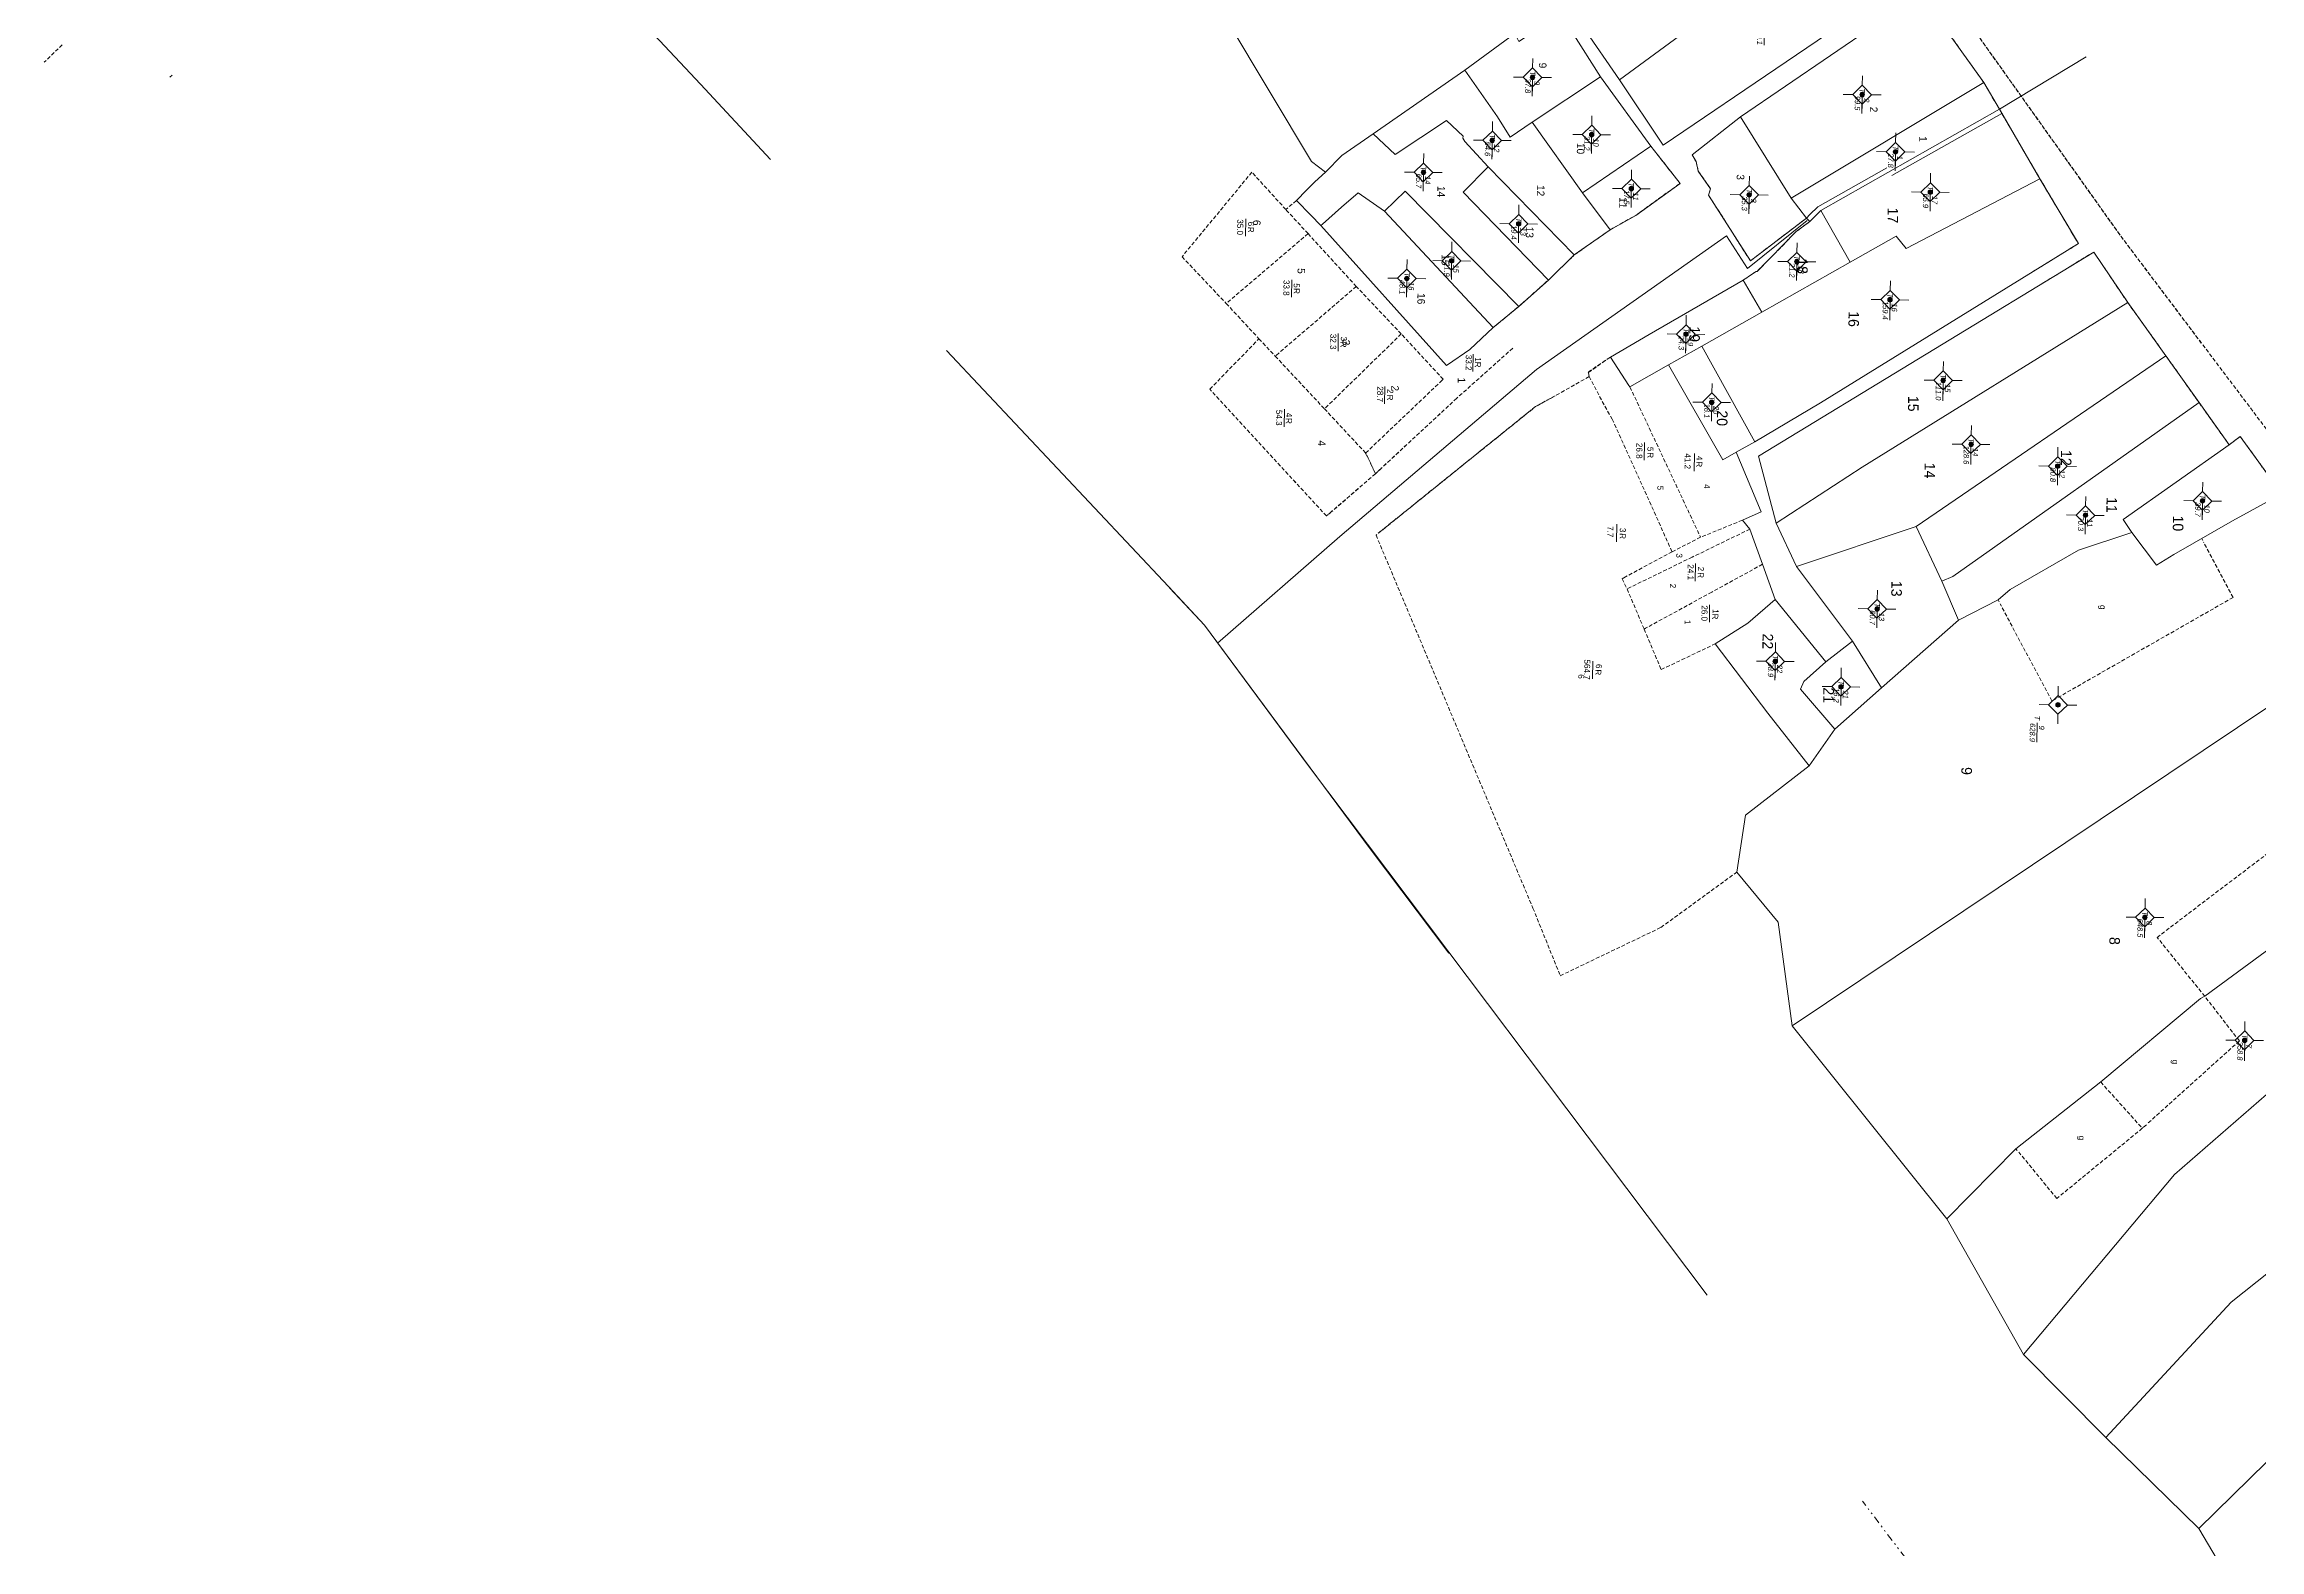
# Model space of a CAD drawing. Extents: x 601689 to 602595, y 1189742 to 1190763.
# Drawn here: x 601915.7 to 602062.5, y 1190162.6 to 1190262.4 of the extents above; entities that cross this region are included whole.
import ezdxf
from ezdxf.enums import TextEntityAlignment as Align

# ---------------------------------------------------------------- set-up
doc = ezdxf.new("R2010")
doc.units = 0
doc.header["$MEASUREMENT"] = 0
doc.linetypes.add('DIVIDE', pattern=[1.25, 0.5, -0.25, 0, -0.25, 0, -0.25])
doc.linetypes.add('HIDDEN', pattern=[0.375, 0.25, -0.125])
for name, color, linetype in [('10', 250, 'Continuous'), ('11', 7, 'Continuous'), ('13', 7, 'Continuous'), ('14', 7, 'Continuous'), ('22', 7, 'Continuous'), ('31', 7, 'Continuous'), ('53', 7, 'Continuous'), ('54', 7, 'Continuous'), ('57', 7, 'Continuous'), ('60', 7, 'Continuous'), ('CONSTRUCTION_CLASS', 7, 'Continuous')]:
    doc.layers.add(name, color=color, linetype=linetype)
doc.layers.get('0').off()
doc.styles.add('TXT', font='vnshx.shx')

# ---------------------------------------------------------------- blocks, each defined once
blk = doc.blocks.new('BDONG')
at = {"color": 7, "linetype": 'Continuous', "lineweight": 0}
for p, q in [((0, 0), (0, -1.508)), ((0, 0), (2.759, 0)), ((0.342, 0), (0.342, -1.508)), ((0.797, 0), (0.797, -1.508)), ((1.274, 0), (1.274, -1.508)), ((1.73, 0), (1.73, -1.508)), ((1.753, 0), (1.753, -1.508)), ((2.072, 0), (2.072, -1.508)), ((2.759, 0), (2.759, -1.508)), ((0, -0.308), (1.73, -0.308)), ((1.753, -0.308), (2.759, -0.308)), ((0, -0.458), (1.73, -0.458)), ((1.753, -0.458), (2.759, -0.458)), ((0, -0.608), (1.73, -0.608)), ((1.753, -0.608), (2.759, -0.608)), ((0, -0.758), (1.73, -0.758)), ((1.753, -0.758), (2.759, -0.758)), ((0, -0.908), (1.73, -0.908)), ((1.753, -0.908), (2.759, -0.908)), ((0, -1.058), (1.73, -1.058)), ((1.753, -1.058), (2.759, -1.058)), ((0, -1.208), (1.73, -1.208)), ((1.753, -1.208), (2.759, -1.208)), ((0, -1.358), (1.73, -1.358)), ((1.753, -1.358), (2.759, -1.358)), ((0, -1.508), (1.73, -1.508)), ((1.753, -1.508), (2.759, -1.508))]:
    blk.add_line(p, q, dxfattribs=at)
at = {"color": 7, "linetype": 'Continuous', "lineweight": 0, "style": 'TXT'}
blk.add_text('B%%182ng c%%184c th%%246a bi%%213n %%174%%233ng ', height=0.05, rotation=360, dxfattribs=at).set_placement((0.008, 0.046))
for s, height, p in [('(D%%239ng cho ch%%216nh l%%253 bi%%213n %%174%%233ng)', 0.054, (1.743, 0.05)), ('s%%232 TT', 0.05, (0.21, -0.099)), ('s%%232 hi%%214u', 0.05, (0.639, -0.104)), ('g%%232c c%%241a th%%246a', 0.05, (1.137, -0.187)), ('s%%232 hi%%214u th%%246a', 0.05, (1.135, -0.103)), ('s%%232 hi%%214u th%%246a', 0.05, (1.612, -0.107)), ('s%%232 TT', 0.05, (1.936, -0.114)), ('s%%232 hi%%214u th%%246a b%%225', 0.05, (2.559, -0.108)), ('Th%%246a th%%170m', 0.05, (0.227, -0.214)), ('Th%%246a th%%170m', 0.05, (0.63, -0.213)), ('m%%237i th%%170m', 0.05, (1.101, -0.282)), ('l%%169n c%%203n', 0.05, (1.56, -0.224)), ('Th%%246a b%%225', 0.05, (1.956, -0.203)), ('(ch%%216 %%174%%184nh s%%232 m%%233t l%%199n)', 0.05, (2.638, -0.204))]:
    blk.add_text(s, height=height, rotation=360, dxfattribs=at).set_placement(p, align=Align.CENTER)
blk = doc.blocks.new('BANG')
at = {"color": 7, "linetype": 'Continuous', "lineweight": 0, "xscale": 9.999585560760034, "yscale": 9.999585560760034, "rotation": 359.9999199552673}
blk.add_blockref('BDONG', (0, 0), dxfattribs=at)
blk = doc.blocks.new('*M1872187218721872')
at = {"layer": '13', "color": 3, "linetype": 'Continuous', "lineweight": 0}
blk.add_line((602644.898, 1189727.544), (602646.173, 1189727.544), dxfattribs=at)
at = {"layer": '13', "color": 3, "linetype": 'Continuous', "lineweight": 0, "style": 'TXT', "oblique": 7.60551}
blk.add_text('T', height=0.36, dxfattribs=at).set_placement((602644.701, 1189727.544), align=Align.MIDDLE_RIGHT)
for s, p in [('358.8', (602644.898, 1189727.244)), ('7', (602645.048, 1189727.844))]:
    blk.add_text(s, height=0.36, dxfattribs=at).set_placement(p, align=Align.MIDDLE_LEFT)
blk = doc.blocks.new('*M1873187318731873')
at = {"layer": '13', "color": 3, "linetype": 'Continuous', "lineweight": 0}
blk.add_line((602609.185, 1189724.226), (602610.205, 1189724.226), dxfattribs=at)
at = {"layer": '13', "color": 3, "linetype": 'Continuous', "lineweight": 0, "style": 'TXT', "oblique": 7.60551}
blk.add_text('T', height=0.36, dxfattribs=at).set_placement((602608.988, 1189724.226), align=Align.MIDDLE_RIGHT)
for s, p in [('39.7', (602609.185, 1189723.926)), ('10', (602609.335, 1189724.526))]:
    blk.add_text(s, height=0.36, dxfattribs=at).set_placement(p, align=Align.MIDDLE_LEFT)
blk = doc.blocks.new('*M1874187418741874')
at = {"layer": '13', "color": 3, "linetype": 'Continuous', "lineweight": 0}
blk.add_line((602636.844, 1189720.807), (602638.119, 1189720.807), dxfattribs=at)
at = {"layer": '13', "color": 3, "linetype": 'Continuous', "lineweight": 0, "style": 'TXT', "oblique": 7.60551}
blk.add_text('T', height=0.36, dxfattribs=at).set_placement((602636.647, 1189720.807), align=Align.MIDDLE_RIGHT)
for s, p in [('8', (602636.994, 1189721.107)), ('648.5', (602636.844, 1189720.507))]:
    blk.add_text(s, height=0.36, dxfattribs=at).set_placement(p, align=Align.MIDDLE_LEFT)
blk = doc.blocks.new('*M1875187518751875')
at = {"layer": '13', "color": 3, "linetype": 'Continuous', "lineweight": 0}
blk.add_line((602610.253, 1189716.481), (602611.273, 1189716.481), dxfattribs=at)
at = {"layer": '13', "color": 3, "linetype": 'Continuous', "lineweight": 0, "style": 'TXT', "oblique": 7.60551}
blk.add_text('T', height=0.36, dxfattribs=at).set_placement((602610.056, 1189716.481), align=Align.MIDDLE_RIGHT)
for s, p in [('11', (602610.403, 1189716.781)), ('70.3', (602610.253, 1189716.181))]:
    blk.add_text(s, height=0.36, dxfattribs=at).set_placement(p, align=Align.MIDDLE_LEFT)
blk = doc.blocks.new('*M1876187618761876')
at = {"layer": '13', "color": 3, "linetype": 'Continuous', "lineweight": 0}
blk.add_line((602622.842, 1189714.849), (602624.117, 1189714.849), dxfattribs=at)
at = {"layer": '13', "color": 3, "linetype": 'Continuous', "lineweight": 0, "style": 'TXT', "oblique": 7.60551}
for s, p in [('9', (602622.992, 1189715.149)), ('628.9', (602622.842, 1189714.549))]:
    blk.add_text(s, height=0.36, dxfattribs=at).set_placement(p, align=Align.MIDDLE_LEFT)
blk.add_text('T', height=0.36, dxfattribs=at).set_placement((602622.645, 1189714.849), align=Align.MIDDLE_RIGHT)
blk = doc.blocks.new('*M1877187718771877')
at = {"layer": '13', "color": 3, "linetype": 'Continuous', "lineweight": 0}
blk.add_line((602607.027, 1189714.594), (602608.047, 1189714.594), dxfattribs=at)
at = {"layer": '13', "color": 3, "linetype": 'Continuous', "lineweight": 0, "style": 'TXT', "oblique": 7.60551}
blk.add_text('T', height=0.36, dxfattribs=at).set_placement((602606.83, 1189714.594), align=Align.MIDDLE_RIGHT)
for s, p in [('80.8', (602607.027, 1189714.294)), ('12', (602607.177, 1189714.894))]:
    blk.add_text(s, height=0.36, dxfattribs=at).set_placement(p, align=Align.MIDDLE_LEFT)
blk = doc.blocks.new('*M1878187818781878')
at = {"layer": '13', "color": 3, "linetype": 'Continuous', "lineweight": 0}
blk.add_line((602605.662, 1189708.833), (602606.937, 1189708.833), dxfattribs=at)
at = {"layer": '13', "color": 3, "linetype": 'Continuous', "lineweight": 0, "style": 'TXT', "oblique": 7.60551}
for s, p in [('14', (602605.812, 1189709.133)), ('128.6', (602605.662, 1189708.533))]:
    blk.add_text(s, height=0.36, dxfattribs=at).set_placement(p, align=Align.MIDDLE_LEFT)
blk.add_text('T', height=0.36, dxfattribs=at).set_placement((602605.465, 1189708.833), align=Align.MIDDLE_RIGHT)
blk = doc.blocks.new('*M1879187918791879')
at = {"layer": '13', "color": 3, "linetype": 'Continuous', "lineweight": 0}
blk.add_line((602601.45, 1189706.925), (602602.725, 1189706.925), dxfattribs=at)
at = {"layer": '13', "color": 3, "linetype": 'Continuous', "lineweight": 0, "style": 'TXT', "oblique": 7.60551}
blk.add_text('T', height=0.36, dxfattribs=at).set_placement((602601.253, 1189706.925), align=Align.MIDDLE_RIGHT)
for s, p in [('111.0', (602601.45, 1189706.625)), ('15', (602601.6, 1189707.225))]:
    blk.add_text(s, height=0.36, dxfattribs=at).set_placement(p, align=Align.MIDDLE_LEFT)
blk = doc.blocks.new('*M1880188018801880')
at = {"layer": '13', "color": 3, "linetype": 'Continuous', "lineweight": 0}
blk.add_line((602588.994, 1189705.895), (602590.014, 1189705.895), dxfattribs=at)
at = {"layer": '13', "color": 3, "linetype": 'Continuous', "lineweight": 0, "style": 'TXT', "oblique": 7.60551}
for s, p in [('17', (602589.144, 1189706.195)), ('65.9', (602588.994, 1189705.595))]:
    blk.add_text(s, height=0.36, dxfattribs=at).set_placement(p, align=Align.MIDDLE_LEFT)
blk.add_text('T', height=0.36, dxfattribs=at).set_placement((602588.797, 1189705.895), align=Align.MIDDLE_RIGHT)
blk = doc.blocks.new('*M1881188118811881')
at = {"layer": '13', "color": 3, "linetype": 'Continuous', "lineweight": 0}
blk.add_line((602596.158, 1189703.33), (602597.433, 1189703.33), dxfattribs=at)
at = {"layer": '13', "color": 3, "linetype": 'Continuous', "lineweight": 0, "style": 'TXT', "oblique": 7.60551}
blk.add_text('T', height=0.36, dxfattribs=at).set_placement((602595.961, 1189703.33), align=Align.MIDDLE_RIGHT)
for s, p in [('16', (602596.308, 1189703.63)), ('159.4', (602596.158, 1189703.03))]:
    blk.add_text(s, height=0.36, dxfattribs=at).set_placement(p, align=Align.MIDDLE_LEFT)
blk = doc.blocks.new('*M1882188218821882')
at = {"layer": '13', "color": 3, "linetype": 'Continuous', "lineweight": 0}
blk.add_line((602616.666, 1189702.771), (602617.686, 1189702.771), dxfattribs=at)
at = {"layer": '13', "color": 3, "linetype": 'Continuous', "lineweight": 0, "style": 'TXT', "oblique": 7.60551}
blk.add_text('T', height=0.36, dxfattribs=at).set_placement((602616.469, 1189702.771), align=Align.MIDDLE_RIGHT)
for s, p in [('60.7', (602616.666, 1189702.471)), ('13', (602616.816, 1189703.071))]:
    blk.add_text(s, height=0.36, dxfattribs=at).set_placement(p, align=Align.MIDDLE_LEFT)
blk = doc.blocks.new('*M1883188318831883')
at = {"layer": '13', "color": 3, "linetype": 'Continuous', "lineweight": 0}
blk.add_line((602621.856, 1189700.457), (602622.876, 1189700.457), dxfattribs=at)
at = {"layer": '13', "color": 3, "linetype": 'Continuous', "lineweight": 0, "style": 'TXT', "oblique": 7.60551}
blk.add_text('T', height=0.36, dxfattribs=at).set_placement((602621.659, 1189700.457), align=Align.MIDDLE_RIGHT)
for s, p in [('21', (602622.006, 1189700.757)), ('16.2', (602621.856, 1189700.157))]:
    blk.add_text(s, height=0.36, dxfattribs=at).set_placement(p, align=Align.MIDDLE_LEFT)
blk = doc.blocks.new('*M1884188418841884')
at = {"layer": '13', "color": 3, "linetype": 'Continuous', "lineweight": 0}
blk.add_line((602593.73, 1189697.109), (602594.75, 1189697.109), dxfattribs=at)
at = {"layer": '13', "color": 3, "linetype": 'Continuous', "lineweight": 0, "style": 'TXT', "oblique": 7.60551}
for s, p in [('18', (602593.88, 1189697.409)), ('21.2', (602593.73, 1189696.809))]:
    blk.add_text(s, height=0.36, dxfattribs=at).set_placement(p, align=Align.MIDDLE_LEFT)
blk.add_text('T', height=0.36, dxfattribs=at).set_placement((602593.533, 1189697.109), align=Align.MIDDLE_RIGHT)
blk = doc.blocks.new('*M1885188518851885')
at = {"layer": '13', "color": 3, "linetype": 'Continuous', "lineweight": 0}
blk.add_line((602620.226, 1189696.072), (602621.246, 1189696.072), dxfattribs=at)
at = {"layer": '13', "color": 3, "linetype": 'Continuous', "lineweight": 0, "style": 'TXT', "oblique": 7.60551}
blk.add_text('T', height=0.36, dxfattribs=at).set_placement((602620.029, 1189696.072), align=Align.MIDDLE_RIGHT)
for s, p in [('22', (602620.376, 1189696.372)), ('38.9', (602620.226, 1189695.772))]:
    blk.add_text(s, height=0.36, dxfattribs=at).set_placement(p, align=Align.MIDDLE_LEFT)
blk = doc.blocks.new('*M1886188618861886')
at = {"layer": '13', "color": 3, "linetype": 'Continuous', "lineweight": 0}
blk.add_line((602603.128, 1189691.607), (602604.148, 1189691.607), dxfattribs=at)
at = {"layer": '13', "color": 3, "linetype": 'Continuous', "lineweight": 0, "style": 'TXT', "oblique": 7.60551}
blk.add_text('T', height=0.36, dxfattribs=at).set_placement((602602.931, 1189691.607), align=Align.MIDDLE_RIGHT)
for s, p in [('20', (602603.278, 1189691.907)), ('18.1', (602603.128, 1189691.307))]:
    blk.add_text(s, height=0.36, dxfattribs=at).set_placement(p, align=Align.MIDDLE_LEFT)
blk = doc.blocks.new('*M1887188718871887')
at = {"layer": '13', "color": 3, "linetype": 'Continuous', "lineweight": 0}
blk.add_line((602598.641, 1189689.838), (602599.661, 1189689.838), dxfattribs=at)
at = {"layer": '13', "color": 3, "linetype": 'Continuous', "lineweight": 0, "style": 'TXT', "oblique": 7.60551}
for s, p in [('19', (602598.791, 1189690.138)), ('24.3', (602598.641, 1189689.538))]:
    blk.add_text(s, height=0.36, dxfattribs=at).set_placement(p, align=Align.MIDDLE_LEFT)
blk.add_text('T', height=0.36, dxfattribs=at).set_placement((602598.444, 1189689.838), align=Align.MIDDLE_RIGHT)
blk = doc.blocks.new('Q')
at = {"color": 7, "linetype": 'Continuous', "lineweight": 0, "style": 'TXT'}
for s, p in [('%%167o v%%207 th%%184ng 10 n%%168m 2001 %%174%%213n th%%184ng 5 n%%168m 2002', (0, 5.4)), ('Ki%%211m tra th%%184ng      n%%168m', (21, 5.4)), ('C%%172 quan %%174o v%%207: X%%221 nghi%%214p PTCN Tr%%190c %%174%%222a - B%%182n %%174%%229 ', (0, 4.4)), ('C%%172 quan ki%%211m tra: C%%171ng ty XNK v%%181 t%%173 v%%202n d%%222ch v%%244 %%167o %%174%%185c B%%182n %%174%%229', (21, 4.4))]:
    blk.add_text(s, height=0.5, dxfattribs=at).set_placement(p)
blk = doc.blocks.new('CENTRD')
at = {"layer": '11', "linetype": 'Continuous', "lineweight": 0}
h = blk.add_hatch(color=2, dxfattribs=at)
edge = h.paths.add_edge_path()
edge.add_arc((0, 0), 0.15, 0, 360)
at = {"layer": '11', "color": 2, "linetype": 'Continuous', "lineweight": 0}
for p, q in [((-0.62, 0), (-1.25, 0)), ((0, 0.62), (-0.62, 0)), ((-0.62, 0), (0, -0.62)), ((0, 1.25), (0, 0.62)), ((0.62, 0), (0, 0.62)), ((0, -0.62), (0.62, 0)), ((1.25, 0), (0.62, 0)), ((0, -0.62), (0, -1.25))]:
    blk.add_line(p, q, dxfattribs=at)
blk.add_circle((0, 0), 0.15, dxfattribs=at)
blk = doc.blocks.new('B')
at = {"color": 7, "linetype": 'Continuous', "lineweight": 0}
for p, q in [((0.8, 2.62), (0.8, 5.6)), ((0.62, 2.44), (0.96, 2.78)), ((0.62, -0.97), (0.96, -0.63)), ((0.8, -4.05), (0.8, -0.81))]:
    blk.add_line(p, q, dxfattribs=at)
for points in [[(0.8, 5.6), (0.53, 5.33), (0.8, 10.21), (1.04, 4.83), (0.8, 5.6)], [(0.8, -4.05), (0.53, -4.31), (0.53, -9.43)], [(0.8, -4.05), (1.04, -4.57), (1.04, -10.29)], [(0.53, -7.29), (0.8, -6.95), (1.04, -8.14)]]:
    blk.add_lwpolyline(points, dxfattribs=at)
for points in [[(0.8, 5.6), (0.8, 10.21), (1.04, 4.83)], [(0.8, -4.05), (0.8, -6.95), (1.04, -4.57), (1.04, -8.14)]]:
    blk.add_solid(points, dxfattribs=at)
at = {"color": 7, "linetype": 'Continuous', "lineweight": 0, "style": 'TXT'}
blk.add_text('B', height=1.81, rotation=360, dxfattribs=at).set_placement((0, 0))
blk = doc.blocks.new('*M1888188818881888')
at = {"layer": '13', "color": 3, "linetype": 'Continuous', "lineweight": 0}
blk.add_line((602586.359, 1189703.543), (602587.379, 1189703.543), dxfattribs=at)
at = {"layer": '13', "color": 3, "linetype": 'Continuous', "lineweight": 0, "style": 'TXT', "oblique": 7.60551}
blk.add_text('T', height=0.36, dxfattribs=at).set_placement((602586.162, 1189703.543), align=Align.MIDDLE_RIGHT)
for s, p in [('27.8', (602586.359, 1189703.243)), ('1', (602586.509, 1189703.843))]:
    blk.add_text(s, height=0.36, dxfattribs=at).set_placement(p, align=Align.MIDDLE_LEFT)
blk = doc.blocks.new('*M1889188918891889')
at = {"layer": '13', "color": 3, "linetype": 'Continuous', "lineweight": 0}
blk.add_line((602582.596, 1189701.279), (602583.616, 1189701.279), dxfattribs=at)
at = {"layer": '13', "color": 3, "linetype": 'Continuous', "lineweight": 0, "style": 'TXT', "oblique": 7.60551}
blk.add_text('T', height=0.36, dxfattribs=at).set_placement((602582.399, 1189701.279), align=Align.MIDDLE_RIGHT)
for s, p in [('99.5', (602582.596, 1189700.979)), ('2', (602582.746, 1189701.579))]:
    blk.add_text(s, height=0.36, dxfattribs=at).set_placement(p, align=Align.MIDDLE_LEFT)
blk = doc.blocks.new('*M1890189018901890')
at = {"layer": '13', "color": 3, "linetype": 'Continuous', "lineweight": 0}
blk.add_line((602578.062, 1189694.741), (602579.337, 1189694.741), dxfattribs=at)
at = {"layer": '13', "color": 3, "linetype": 'Continuous', "lineweight": 0, "style": 'TXT', "oblique": 7.60551}
blk.add_text('T', height=0.36, dxfattribs=at).set_placement((602577.865, 1189694.741), align=Align.MIDDLE_RIGHT)
for s, p in [('110.1', (602578.062, 1189694.441)), ('4', (602578.212, 1189695.041))]:
    blk.add_text(s, height=0.36, dxfattribs=at).set_placement(p, align=Align.MIDDLE_LEFT)
blk = doc.blocks.new('*M1891189118911891')
at = {"layer": '13', "color": 3, "linetype": 'Continuous', "lineweight": 0}
blk.add_line((602589.352, 1189693.89), (602590.372, 1189693.89), dxfattribs=at)
at = {"layer": '13', "color": 3, "linetype": 'Continuous', "lineweight": 0, "style": 'TXT', "oblique": 7.60551}
blk.add_text('T', height=0.36, dxfattribs=at).set_placement((602589.155, 1189693.89), align=Align.MIDDLE_RIGHT)
for s, p in [('35.3', (602589.352, 1189693.59)), ('3', (602589.502, 1189694.19))]:
    blk.add_text(s, height=0.36, dxfattribs=at).set_placement(p, align=Align.MIDDLE_LEFT)
blk = doc.blocks.new('*M1894189418941894')
at = {"layer": '13', "color": 3, "linetype": 'Continuous', "lineweight": 0}
blk.add_line((602589.05, 1189686.07), (602590.07, 1189686.07), dxfattribs=at)
at = {"layer": '13', "color": 3, "linetype": 'Continuous', "lineweight": 0, "style": 'TXT', "oblique": 7.60551}
blk.add_text('T', height=0.36, dxfattribs=at).set_placement((602588.853, 1189686.07), align=Align.MIDDLE_RIGHT)
for s, p in [('17.5', (602589.05, 1189685.77)), ('11', (602589.2, 1189686.37))]:
    blk.add_text(s, height=0.36, dxfattribs=at).set_placement(p, align=Align.MIDDLE_LEFT)
blk = doc.blocks.new('*M1896189618961896')
at = {"layer": '13', "color": 3, "linetype": 'Continuous', "lineweight": 0}
blk.add_line((602585.512, 1189683.388), (602586.532, 1189683.388), dxfattribs=at)
at = {"layer": '13', "color": 3, "linetype": 'Continuous', "lineweight": 0, "style": 'TXT', "oblique": 7.60551}
blk.add_text('T', height=0.36, dxfattribs=at).set_placement((602585.315, 1189683.388), align=Align.MIDDLE_RIGHT)
for s, p in [('31.2', (602585.512, 1189683.088)), ('10', (602585.662, 1189683.688))]:
    blk.add_text(s, height=0.36, dxfattribs=at).set_placement(p, align=Align.MIDDLE_LEFT)
blk = doc.blocks.new('*M1898189818981898')
at = {"layer": '13', "color": 3, "linetype": 'Continuous', "lineweight": 0}
blk.add_line((602581.768, 1189679.42), (602582.788, 1189679.42), dxfattribs=at)
at = {"layer": '13', "color": 3, "linetype": 'Continuous', "lineweight": 0, "style": 'TXT', "oblique": 7.60551}
for s, p in [('9', (602581.918, 1189679.72)), ('37.8', (602581.768, 1189679.12))]:
    blk.add_text(s, height=0.36, dxfattribs=at).set_placement(p, align=Align.MIDDLE_LEFT)
blk.add_text('T', height=0.36, dxfattribs=at).set_placement((602581.571, 1189679.42), align=Align.MIDDLE_RIGHT)
blk = doc.blocks.new('*M1899189918991899')
at = {"layer": '13', "color": 3, "linetype": 'Continuous', "lineweight": 0}
blk.add_line((602591.487, 1189678.643), (602592.507, 1189678.643), dxfattribs=at)
at = {"layer": '13', "color": 3, "linetype": 'Continuous', "lineweight": 0, "style": 'TXT', "oblique": 7.60551}
blk.add_text('T', height=0.36, dxfattribs=at).set_placement((602591.29, 1189678.643), align=Align.MIDDLE_RIGHT)
for s, p in [('19.4', (602591.487, 1189678.343)), ('13', (602591.637, 1189678.943))]:
    blk.add_text(s, height=0.36, dxfattribs=at).set_placement(p, align=Align.MIDDLE_LEFT)
blk = doc.blocks.new('*M1900190019001900')
at = {"layer": '13', "color": 3, "linetype": 'Continuous', "lineweight": 0}
blk.add_line((602585.981, 1189676.811), (602587.001, 1189676.811), dxfattribs=at)
at = {"layer": '13', "color": 3, "linetype": 'Continuous', "lineweight": 0, "style": 'TXT', "oblique": 7.60551}
blk.add_text('T', height=0.36, dxfattribs=at).set_placement((602585.784, 1189676.811), align=Align.MIDDLE_RIGHT)
for s, p in [('12', (602586.131, 1189677.111)), ('54.6', (602585.981, 1189676.511))]:
    blk.add_text(s, height=0.36, dxfattribs=at).set_placement(p, align=Align.MIDDLE_LEFT)
blk = doc.blocks.new('*M1902190219021902')
at = {"layer": '13', "color": 3, "linetype": 'Continuous', "lineweight": 0}
blk.add_line((602594.003, 1189674.23), (602595.023, 1189674.23), dxfattribs=at)
at = {"layer": '13', "color": 3, "linetype": 'Continuous', "lineweight": 0, "style": 'TXT', "oblique": 7.60551}
blk.add_text('T', height=0.36, dxfattribs=at).set_placement((602593.806, 1189674.23), align=Align.MIDDLE_RIGHT)
for s, p in [('21.9', (602594.003, 1189673.93)), ('15', (602594.153, 1189674.53))]:
    blk.add_text(s, height=0.36, dxfattribs=at).set_placement(p, align=Align.MIDDLE_LEFT)
blk = doc.blocks.new('*M1903190319031903')
at = {"layer": '13', "color": 3, "linetype": 'Continuous', "lineweight": 0}
blk.add_line((602588.172, 1189672.279), (602589.192, 1189672.279), dxfattribs=at)
at = {"layer": '13', "color": 3, "linetype": 'Continuous', "lineweight": 0, "style": 'TXT', "oblique": 7.60551}
for s, p in [('14', (602588.322, 1189672.579)), ('65.7', (602588.172, 1189671.979))]:
    blk.add_text(s, height=0.36, dxfattribs=at).set_placement(p, align=Align.MIDDLE_LEFT)
blk.add_text('T', height=0.36, dxfattribs=at).set_placement((602587.975, 1189672.279), align=Align.MIDDLE_RIGHT)
blk = doc.blocks.new('*M1905190519051905')
at = {"layer": '13', "color": 3, "linetype": 'Continuous', "lineweight": 0}
blk.add_line((602595.215, 1189671.286), (602596.235, 1189671.286), dxfattribs=at)
at = {"layer": '13', "color": 3, "linetype": 'Continuous', "lineweight": 0, "style": 'TXT', "oblique": 7.60551}
blk.add_text('T', height=0.36, dxfattribs=at).set_placement((602595.018, 1189671.286), align=Align.MIDDLE_RIGHT)
for s, p in [('48.1', (602595.215, 1189670.986)), ('16', (602595.365, 1189671.586))]:
    blk.add_text(s, height=0.36, dxfattribs=at).set_placement(p, align=Align.MIDDLE_LEFT)

msp = doc.modelspace()

# ---------------------------------------------------------------- linework, layer by layer
at = {"layer": '10', "color": 7, "linetype": 'Continuous', "lineweight": 0}
for p, q in [((602034.83, 1190270.84), (602020.08, 1190260.01)), ((602018.81, 1190260.2), (602016.95, 1190263.16)), ((602020.08, 1190260.01), (602017.67, 1190263.49)), ((602003.74, 1190256.43), (602009.82, 1190260.64)), ((602018.81, 1190260.2), (602014.29, 1190257.19)), ((602022.16, 1190255.61), (602018.81, 1190260.2)), ((602044.22, 1190259.83), (602031.46, 1190252.16)), ((602017.63, 1190252.52), (602014.29, 1190257.19)), ((602031.46, 1190252.16), (602028.09, 1190257.55)), ((602022.16, 1190255.61), (602017.63, 1190252.52)), ((602017.08, 1190248.4), (602011.38, 1190254.23)), ((602011.7, 1190243.58), (602004.49, 1190251.29)), ((602017.63, 1190252.52), (602019.46, 1190250.07)), ((602032.46, 1190250.83), (602031.46, 1190252.16)), ((602033.41, 1190251.34), (602035.37, 1190247.92)), ((602017.08, 1190248.4), (602019.46, 1190250.07)), ((602015.36, 1190246.73), (602017.08, 1190248.4)), ((602013.4, 1190244.99), (602015.36, 1190246.73)), ((602028.27, 1190246.72), (602029.5, 1190244.6)), ((602029.5, 1190244.6), (602035.37, 1190247.92)), ((602053.76, 1190245.25), (602056.29, 1190241.72)), ((602011.7, 1190243.58), (602013.4, 1190244.99)), ((602025.54, 1190242.36), (602029.5, 1190244.6)), ((602023.33, 1190241.11), (602025.54, 1190242.36)), ((602029.04, 1190236.02), (602025.54, 1190242.36)), ((602056.29, 1190241.72), (602039.75, 1190230.41)), ((602056.29, 1190241.72), (602058.49, 1190238.61)), ((602058.49, 1190238.61), (602060.48, 1190235.82)), ((602029.04, 1190236.02), (602027.82, 1190235.33)), ((602031.8, 1190227.76), (602030.47, 1190230.63)), ((602039.75, 1190230.41), (602031.8, 1190227.76)), ((602039.75, 1190230.41), (602041.44, 1190226.78)), ((602031.8, 1190227.76), (602035.52, 1190222.8)), ((602041.44, 1190226.78), (602042.54, 1190224.19)), ((602030.4, 1190225.56), (602033.75, 1190221.44)), ((602070.34, 1190223.32), (602031.53, 1190197.32)), ((602042.54, 1190224.19), (602037.45, 1190219.72)), ((602035.52, 1190222.8), (602033.75, 1190221.44)), ((602035.52, 1190222.8), (602037.45, 1190219.72)), ((602037.45, 1190219.72), (602034.35, 1190216.98)), ((602034.35, 1190216.98), (602032.64, 1190214.54))]:
    msp.add_line(p, q, dxfattribs=at)
for points in [[(602034.83, 1190270.84), (602036.18, 1190271.61), (602039.28, 1190266.75), (602022.98, 1190255.68), (602020.08, 1190260.01)], [(602016.15, 1190264.32), (602013.4, 1190262.55), (602013.14, 1190263.07), (602009.82, 1190260.64)], [(602028.09, 1190257.55), (602040.03, 1190265.7), (602044.22, 1190259.83)], [(602014.29, 1190257.19), (602012.82, 1190256.2), (602011.99, 1190257.54), (602009.82, 1190260.64)], [(602044.22, 1190259.83), (602045.26, 1190258.05), (602033.41, 1190251.34), (602032.69, 1190250.62), (602032.46, 1190250.83)], [(602011.38, 1190254.23), (602009.83, 1190255.91), (602009.69, 1190256.13), (602009.71, 1190256.27), (602008.61, 1190257.31), (602005.2, 1190255.05), (602003.74, 1190256.43)], [(602028.09, 1190257.55), (602024.9, 1190255.04), (602025.15, 1190254.58), (602025.3, 1190253.95), (602026.11, 1190252.79), (602025.98, 1190252.37), (602028.75, 1190248.01), (602032.46, 1190250.83)], [(602033.41, 1190251.34), (602045.26, 1190258.05), (602047.94, 1190253.45)], [(602003.74, 1190256.43), (602001.68, 1190254.98), (602000.59, 1190253.88)], [(602019.46, 1190250.07), (602021.15, 1190251.02), (602024.09, 1190253.14), (602022.16, 1190255.61)], [(602015.36, 1190246.73), (602009.71, 1190252.55), (602011.38, 1190254.23)], [(602004.49, 1190251.29), (602002.75, 1190252.52), (602001.65, 1190251.56)], [(602013.4, 1190244.99), (602005.86, 1190252.62), (602004.49, 1190251.29)], [(602047.94, 1190253.45), (602050.49, 1190249.15), (602033.39, 1190238.59), (602029.04, 1190236.02)], [(602047.94, 1190253.45), (602039.07, 1190248.82), (602038.41, 1190249.65), (602035.37, 1190247.92)], [(602001.65, 1190251.56), (602000.38, 1190250.43), (602000.28, 1190250.34)], [(602033.41, 1190251.34), (602032.69, 1190250.62), (602031.79, 1190249.95), (602029.2, 1190247.3), (602029.13, 1190247.31), (602028.27, 1190246.72)], [(602030.47, 1190230.63), (602029.3, 1190235.07), (602051.51, 1190248.59), (602053.76, 1190245.25)], [(602030.47, 1190230.63), (602036.17, 1190234.34), (602053.76, 1190245.25)], [(602058.49, 1190238.61), (602042.17, 1190227.09), (602041.44, 1190226.78)], [(602060.48, 1190235.82), (602061.22, 1190236.37), (602063.97, 1190232.56)], [(602060.48, 1190235.82), (602053.45, 1190230.86), (602054.03, 1190230)], [(602063.97, 1190232.56), (602060.71, 1190230.77), (602056.81, 1190228.54), (602055.67, 1190227.85), (602054.03, 1190230)], [(602054.03, 1190230), (602050.49, 1190228.84), (602045.98, 1190226.23), (602045.17, 1190225.54), (602042.54, 1190224.19)], [(602033.75, 1190221.44), (602032.29, 1190220.12), (602032.08, 1190219.63), (602034.35, 1190216.98)], [(602078.29, 1190213.55), (602058.87, 1190199.27), (602058.58, 1190199.12), (602051.97, 1190193.59), (602046.35, 1190189.17), (602041.78, 1190184.53)], [(602081.26, 1190208.67), (602056.87, 1190187.45), (602046.85, 1190175.53)], [(602058.47, 1190163.99), (602064.09, 1190169.5), (602072.06, 1190177.68), (602080.01, 1190185.02), (602082.14, 1190186.79), (602092.98, 1190196.33)], [(602074.41, 1190192.56), (602074.16, 1190191.35), (602065.89, 1190183.19), (602060.61, 1190179.01), (602052.3, 1190170.04)]]:
    msp.add_lwpolyline(points, dxfattribs=at)
at = {"layer": '14', "color": 6, "linetype": 'HIDDEN', "lineweight": 0}
for p, q in [((602058.73, 1190229.47), (602058.67, 1190229.6)), ((602060.74, 1190225.7), (602058.79, 1190229.36)), ((602045.24, 1190225.41), (602045.17, 1190225.54)), ((602060.74, 1190225.7), (602048.8, 1190218.88)), ((602058.87, 1190199.27), (602055.71, 1190203.17)), ((602061.16, 1190196.31), (602058.87, 1190199.27)), ((602061.16, 1190196.31), (602055.09, 1190190.85)), ((602051.97, 1190193.59), (602054.73, 1190190.52)), ((602054.79, 1190190.57), (602054.73, 1190190.52)), ((602055, 1190190.76), (602054.8, 1190190.58)), ((602046.44, 1190189.06), (602046.35, 1190189.17))]:
    msp.add_line(p, q, dxfattribs=at)
for points in [[(602048.78, 1190218.87), (602048.73, 1190218.84), (602045.31, 1190225.28)], [(602055.71, 1190203.17), (602068.16, 1190212.64), (602071.56, 1190208.6)], [(602054.73, 1190190.52), (602049.06, 1190185.87), (602046.54, 1190188.95)]]:
    msp.add_lwpolyline(points, dxfattribs=at)
at = {"layer": '22', "color": 7, "linetype": 'HIDDEN', "lineweight": 0}
for p, q in [((602040.47, 1190267.67), (602053.32, 1190249.62)), ((602040.47, 1190267.67), (602051.29, 1190252.48)), ((602040.5, 1190267.63), (602053.32, 1190249.62)), ((602040.03, 1190265.7), (602044.22, 1190259.83)), ((602040.03, 1190265.7), (602044.22, 1190259.83)), ((601916.86, 1190262.33), (601915.67, 1190261.17)), ((601924, 1190260.17), (601924.14, 1190260.31)), ((602044.22, 1190259.83), (602045.26, 1190258.05)), ((602044.22, 1190259.83), (602045.26, 1190258.05)), ((602045.26, 1190258.05), (602047.94, 1190253.45)), ((602045.26, 1190258.05), (602047.94, 1190253.45)), ((602024.09, 1190253.14), (602022.56, 1190255.1)), ((602024.9, 1190255.04), (602025.15, 1190254.58)), ((602025.15, 1190254.58), (602025.3, 1190253.95)), ((602050.06, 1190254.19), (602053.32, 1190249.62)), ((602021.15, 1190251.02), (602024.09, 1190253.14)), ((602025.3, 1190253.95), (602026.11, 1190252.79)), ((602026.11, 1190252.79), (602025.98, 1190252.37)), ((602047.94, 1190253.45), (602050.49, 1190249.15)), ((602047.94, 1190253.45), (602049.26, 1190251.22)), ((602025.98, 1190252.37), (602028.75, 1190248.01)), ((602017.08, 1190248.4), (602019.46, 1190250.07)), ((602019.46, 1190250.07), (602021.15, 1190251.02)), ((602028.75, 1190248.01), (602032.46, 1190250.83)), ((602032.69, 1190250.62), (602032.46, 1190250.83)), ((602050, 1190249.97), (602050.49, 1190249.15)), ((602058.64, 1190242.56), (602053.32, 1190249.62)), ((602079.67, 1190214.71), (602053.32, 1190249.62)), ((602079.67, 1190214.71), (602053.32, 1190249.62)), ((602015.36, 1190246.73), (602017.08, 1190248.4)), ((602050.49, 1190249.15), (602047.52, 1190247.32)), ((602051.51, 1190248.59), (602048.03, 1190246.46)), ((602051.51, 1190248.59), (602049.97, 1190247.66)), ((602050.49, 1190249.15), (602049.99, 1190248.83)), ((602051.51, 1190248.59), (602053.76, 1190245.25)), ((602051.51, 1190248.59), (602053.76, 1190245.25)), ((602013.4, 1190244.99), (602015.36, 1190246.73)), ((602053.76, 1190245.25), (602056.29, 1190241.72)), ((602053.76, 1190245.25), (602056.29, 1190241.72)), ((602011.7, 1190243.58), (602013.4, 1190244.99)), ((602056.29, 1190241.72), (602056.71, 1190241.11)), ((602056.29, 1190241.72), (602058.49, 1190238.61)), ((602058.49, 1190238.61), (602060.48, 1190235.82)), ((602060.48, 1190235.82), (602061.22, 1190236.37)), ((602061.22, 1190236.37), (602063.97, 1190232.56)), ((602003.42, 1190234.93), (602003.32, 1190235.13)), ((602003.9, 1190233.9), (602001.01, 1190231.39)), ((602003.9, 1190233.9), (602003.44, 1190234.89)), ((602004.01, 1190234), (602003.9, 1190233.9)), ((602004.2, 1190234.18), (602004.08, 1190234.08)), ((602000.9, 1190231.29), (602000.79, 1190231.22))]:
    msp.add_line(p, q, dxfattribs=at)
for points in [[(602032.69, 1190250.62), (602031.79, 1190249.95), (602029.2, 1190247.3), (602029.13, 1190247.31), (602028.27, 1190246.72)], [(602008.32, 1190240.09), (602008.39, 1190240.16), (602005.61, 1190243.16), (602005.59, 1190243.19)], [(602013, 1190242.22), (602009.29, 1190238.9), (602004.28, 1190234.26)], [(602003.28, 1190235.2), (602003.25, 1190235.27), (602008.23, 1190240.01)], [(602000.69, 1190231.14), (602000.65, 1190231.1), (601997.63, 1190234.38)]]:
    msp.add_lwpolyline(points, dxfattribs=at)
at = {"layer": '31', "color": 92, "linetype": 'Continuous', "lineweight": 0}
for p, q in [((601999.88, 1190253.25), (602000.59, 1190253.88)), ((601999.61, 1190251.03), (601998.67, 1190252)), ((602000.28, 1190250.34), (601999.61, 1190251.03)), ((602010.15, 1190242.14), (602011.7, 1190243.58)), ((602028.22, 1190230.82), (602028.72, 1190230.23)), ((602029.56, 1190227.9), (602028.72, 1190230.23)), ((602030.4, 1190225.56), (602029.56, 1190227.9)), ((602031.53, 1190197.32), (602041.78, 1190184.53)), ((602046.85, 1190175.53), (602041.78, 1190184.53)), ((602046.85, 1190175.53), (602052.3, 1190170.04)), ((602052.3, 1190170.04), (602058.47, 1190163.99)), ((602058.47, 1190163.99), (602063.48, 1190155.58))]:
    msp.add_line(p, q, dxfattribs=at)
for points in [[(601996.21, 1190265.82), (601995.51, 1190265.24), (601994.12, 1190263.85), (601999.67, 1190254.58), (602000.59, 1190253.88)], [(601999.88, 1190253.25), (601999.33, 1190252.69), (601998.67, 1190252)], [(602010.15, 1190242.14), (602008.67, 1190241.12), (602008.61, 1190241.07), (602000.28, 1190250.34)], [(602028.27, 1190246.72), (602022.04, 1190243.12), (602019.47, 1190241.63), (602020.7, 1190239.75), (602020.77, 1190239.65), (602023.33, 1190241.11)], [(602027.82, 1190235.33), (602026.92, 1190234.81), (602023.33, 1190241.11)], [(602027.82, 1190235.33), (602029.46, 1190231.37), (602028.22, 1190230.82)], [(602030.4, 1190225.56), (602028.59, 1190224), (602026.41, 1190222.62), (602029.9, 1190218.03), (602032.64, 1190214.54)], [(602032.64, 1190214.54), (602028.43, 1190211.27), (602027.85, 1190207.49), (602030.59, 1190204.19), (602031.53, 1190197.32)]]:
    msp.add_lwpolyline(points, dxfattribs=at)
at = {"layer": '57', "color": 172, "linetype": 'Continuous', "lineweight": 0}
msp.add_line((602045.26, 1190258.05), (602051, 1190261.52), dxfattribs=at)
msp.add_line((602045.26, 1190258.05), (602051, 1190261.52), dxfattribs=at)
for points in [[(602045.42, 1190257.78), (602038.13, 1190253.66)], [(602045.42, 1190257.78), (602038.13, 1190253.66)], [(602037.79, 1190254.18), (602033.22, 1190251.59), (602032.69, 1190251.07), (602032.46, 1190250.83)], [(602037.79, 1190254.18), (602033.22, 1190251.59), (602032.69, 1190251.07), (602032.46, 1190250.83)], [(602032.51, 1190250.68), (602028.56, 1190247.49), (602027.16, 1190249.67), (602014.57, 1190240.81), (602001.55, 1190229.73), (601993.44, 1190222.68)], [(602032.51, 1190250.68), (602028.56, 1190247.49), (602027.16, 1190249.67), (602014.57, 1190240.81), (602001.55, 1190229.73), (601993.44, 1190222.68)]]:
    msp.add_lwpolyline(points, dxfattribs=at)
at = {"layer": '60', "color": 4, "linetype": 'HIDDEN', "lineweight": 0}
for p, q in [((601998.67, 1190252), (601997.96, 1190251.41)), ((601999.43, 1190249.81), (601997.96, 1190251.41)), ((601999.43, 1190249.81), (601994.01, 1190245.18)), ((602002.63, 1190246.31), (601999.43, 1190249.81)), ((601994.01, 1190245.18), (601996.18, 1190242.84)), ((602002.63, 1190246.31), (601997.26, 1190241.69)), ((602005.61, 1190243.16), (602002.63, 1190246.31)), ((601996.18, 1190242.84), (601997.26, 1190241.69)), ((602005.61, 1190243.16), (602000.52, 1190238.2)), ((601997.26, 1190241.69), (602000.52, 1190238.2)), ((602013, 1190242.22), (602009.29, 1190238.9)), ((602019.47, 1190241.63), (602018, 1190240.63)), ((602018.06, 1190240.34), (602015.82, 1190239.06)), ((602018.06, 1190240.34), (602015.82, 1190239.06)), ((602020.77, 1190239.65), (602025.45, 1190229.69)), ((602000.52, 1190238.2), (602003.25, 1190235.27)), ((602009.29, 1190238.9), (602003.9, 1190233.9)), ((602014.5, 1190238.35), (602003.94, 1190229.83)), ((602014.34, 1190238.21), (602004.1, 1190229.97)), ((602015.68, 1190238.98), (602014.46, 1190238.33)), ((602015.82, 1190239.06), (602014.5, 1190238.35)), ((602003.25, 1190235.27), (602003.9, 1190233.9)), ((602028.22, 1190230.82), (602025.45, 1190229.69)), ((602003.94, 1190229.83), (602014.34, 1190205.11)), ((602003.94, 1190229.83), (602007.86, 1190220.51)), ((602025.45, 1190229.69), (602023.56, 1190228.73)), ((602020.58, 1190226.27), (602021.71, 1190223.6)), ((602022.82, 1190203.83), (602027.85, 1190207.49)), ((602014.34, 1190205.11), (602016.15, 1190200.63)), ((602016.15, 1190200.63), (602022.82, 1190203.83))]:
    msp.add_line(p, q, dxfattribs=at)
at = {"layer": '60', "color": 4, "linetype": 'Continuous', "lineweight": 0}
for p, q in [((601995.3, 1190250.8), (601995.29, 1190249.64)), ((601998.35, 1190246.75), (601998.33, 1190245.59)), ((602001.44, 1190243.19), (602001.42, 1190242.03)), ((602010.38, 1190241.83), (602010.36, 1190240.67)), ((602004.53, 1190239.69), (602004.51, 1190238.53)), ((601997.87, 1190238.17), (601997.85, 1190237.01)), ((602021.73, 1190235.96), (602021.71, 1190234.8)), ((602025.04, 1190235.24), (602025.03, 1190234.08)), ((602019.9, 1190230.55), (602019.88, 1190229.39)), ((602025.11, 1190227.95), (602025.09, 1190226.79)), ((602026.05, 1190225.22), (602026.04, 1190224.06)), ((602018.3, 1190221.47), (602018.29, 1190220.31))]:
    msp.add_line(p, q, dxfattribs=at)
at = {"layer": '60', "color": 4, "linetype": 'HIDDEN', "lineweight": 0}
for points in [[(601997.96, 1190251.41), (601995.71, 1190253.88), (601991.08, 1190248.28), (601994.01, 1190245.18)], [(602003.9, 1190233.9), (602000.65, 1190231.1), (601992.92, 1190239.5), (601996.18, 1190242.84)], [(602003.25, 1190235.27), (602008.39, 1190240.16), (602005.61, 1190243.16)], [(602018.06, 1190240.34), (602018.01, 1190240.6), (602019.47, 1190241.63)], [(602018.06, 1190240.34), (602019.1, 1190238.37), (602019.6, 1190237.52), (602023.56, 1190228.73)], [(602028.72, 1190230.23), (602024.89, 1190228.37), (602020.58, 1190226.27)], [(602023.56, 1190228.73), (602020.36, 1190227), (602020.25, 1190226.94), (602020.58, 1190226.27)], [(602029.56, 1190227.9), (602026.2, 1190226.06), (602021.81, 1190223.66), (602021.71, 1190223.6)], [(602021.71, 1190223.6), (602022.84, 1190220.92), (602026.41, 1190222.62)]]:
    msp.add_lwpolyline(points, dxfattribs=at)
at = {"layer": 'CONSTRUCTION_CLASS', "color": 2, "linetype": 'Continuous', "lineweight": 0}
for points in [[(601963.81, 1190254.73), (601959.17, 1190259.71), (601941.48, 1190278.56)], [(602008.77, 1190202.12), (602003.54, 1190209.05), (601992.56, 1190223.86), (601990.18, 1190226.42), (601975.46, 1190242.07)], [(602025.88, 1190179.46), (601999.39, 1190214.63), (601992.56, 1190223.86), (601990.26, 1190226.34)]]:
    msp.add_lwpolyline(points, dxfattribs=at)
at = {"layer": 'CONSTRUCTION_CLASS', "color": 2, "linetype": 'DIVIDE', "lineweight": 0}
msp.add_lwpolyline([(602057.85, 1190137.19), (602052.17, 1190144.73), (602036.18, 1190165.81)], dxfattribs=at)

# ---------------------------------------------------------------- block references
at = {"color": 7, "linetype": 'Continuous', "lineweight": 0}
for name, p, rotation in [('Q', (601979.2, 1190279.42), 269.1680420500809), ('BANG', (602019.11, 1190266.51), 269.2144660607985), ('B', (602040.95, 1190202.65), 269.214199256255), ('BANG', (602068.45, 1190194.84), 269.2144660607985), ('BANG', (602072.62, 1190183.78), 269.2144660607985)]:
    msp.add_blockref(name, p, dxfattribs=dict(at, rotation=rotation))
at = {"layer": '11', "color": 2, "linetype": 'Continuous', "lineweight": 0, "rotation": 269.1680420500809}
for p in [(602014.31, 1190260.17), (602014.31, 1190260.17), (602036.16, 1190259.02), (602036.16, 1190259.02), (602011.64, 1190255.99), (602011.64, 1190255.99), (602018.23, 1190256.37), (602018.23, 1190256.37), (602038.37, 1190255.23), (602038.37, 1190255.23), (602007.08, 1190253.87), (602020.86, 1190252.79), (602020.86, 1190252.79), (602028.67, 1190252.38), (602028.67, 1190252.38), (602040.68, 1190252.56), (602013.39, 1190250.46), (602013.39, 1190250.46), (602008.95, 1190248.01), (602008.95, 1190248.01), (602031.83, 1190247.95), (602005.98, 1190246.84), (602038.01, 1190245.43), (602024.48, 1190243.15), (602041.53, 1190240.09), (602026.19, 1190238.63), (602043.38, 1190235.85), (602049.12, 1190234.4), (602050.96, 1190231.15), (602058.72, 1190232.1), (602037.15, 1190224.94), (602030.4, 1190221.47), (602034.76, 1190219.78), (602049.14, 1190218.58), (602054.9, 1190204.5), (602061.51, 1190196.35)]:
    msp.add_blockref('CENTRD', p, dxfattribs=at)
at = {"layer": '13', "color": 3, "linetype": 'Continuous', "lineweight": 0, "rotation": 269.1680420500809}
for name, p in [('*M1890189018901890', (-578790.27, 1810052.36)), ('*M1898189818981898', (-578790.27, 1810052.36)), ('*M1889188918891889', (-578790.27, 1810052.36)), ('*M1900190019001900', (-578790.27, 1810052.36)), ('*M1896189618961896', (-578790.27, 1810052.36)), ('*M1888188818881888', (-578790.27, 1810052.36)), ('*M1903190319031903', (-578790.27, 1810052.36)), ('*M1894189418941894', (-578790.27, 1810052.36)), ('*M1891189118911891', (-578790.27, 1810052.36)), ('*M1880188018801880', (-578790.27, 1810052.36)), ('*M1899189918991899', (-578790.27, 1810052.36)), ('*M1902190219021902', (-578790.27, 1810052.36)), ('*M1884188418841884', (-578790.27, 1810052.36)), ('*M1905190519051905', (-578790.27, 1810052.36)), ('*M1881188118811881', (-578790.27, 1810052.36)), ('*M1887188718871887', (-578790.27, 1810052.36)), ('*M1879187918791879', (-578790.27, 1810052.36)), ('*M1886188618861886', (-578790.27, 1810052.36)), ('*M1878187818781878', (-578790.27, 1810052.36)), ('*M1877187718771877', (-578790.27, 1810052.36)), ('*M1873187318731873', (-578790.27, 1810052.36)), ('*M1875187518751875', (-578790.27, 1810052.36)), ('*M1882188218821882', (-578790.27, 1810052.36)), ('*M1885188518851885', (-578790.27, 1810052.36)), ('*M1883188318831883', (-578790.27, 1810052.36)), ('*M1876187618761876', (-578791.65, 1810051.23)), ('*M1874187418741874', (-578790.27, 1810052.36)), ('*M1872187218721872', (-578790.27, 1810052.36))]:
    msp.add_blockref(name, p, dxfattribs=at)

# ---------------------------------------------------------------- texts
at = {"layer": '14', "color": 6, "linetype": 'HIDDEN', "lineweight": 0, "style": 'TXT'}
for p in [(602052.12, 1190225.2), (602056.93, 1190195.07), (602050.72, 1190190.03)]:
    msp.add_text('g', height=0.4, rotation=269.2144, dxfattribs=at).set_placement(p, align=Align.MIDDLE_LEFT)
at = {"layer": '53', "color": 200, "linetype": 'Continuous', "lineweight": 0, "style": 'TXT'}
for s, height, p in [('9', 0.5, (602014.99, 1190261.14)), ('2', 0.5, (602036.93, 1190258.22)), ('10', 0.5, (602017.51, 1190255.82)), ('1', 0.5, (602040.2, 1190256.27)), ('14', 0.5, (602008.26, 1190252.97)), ('12', 0.5, (602014.86, 1190253.03)), ('3', 0.5, (602028.1, 1190253.74)), ('11', 0.5, (602020.32, 1190252.23)), ('17', 0.7, (602038.2, 1190251.54)), ('13', 0.5, (602014.13, 1190250.27)), ('15', 0.5, (602008.54, 1190248.45)), ('18', 0.7, (602032.21, 1190248.18)), ('16', 0.5, (602006.94, 1190245.87)), ('16', 0.7, (602035.61, 1190244.67)), ('19', 0.7, (602025.06, 1190243.67)), ('20', 0.7, (602026.89, 1190238.1)), ('15', 0.7, (602039.56, 1190239.06)), ('12', 0.7, (602049.69, 1190235.47)), ('14', 0.7, (602040.65, 1190234.63)), ('11', 0.7, (602052.71, 1190232.35)), ('10', 0.7, (602057.11, 1190231.13)), ('13', 0.7, (602038.45, 1190226.8)), ('22', 0.7, (602029.91, 1190223.31)), ('21', 0.7, (602033.94, 1190219.74)), ('9', 0.7, (602043.09, 1190214.46)), ('8', 0.7, (602052.9, 1190203.2))]:
    msp.add_text(s, height=height, rotation=269.2144, dxfattribs=at).set_placement(p, align=Align.MIDDLE_LEFT)
at = {"layer": '54', "color": 2, "linetype": 'Continuous', "lineweight": 0, "style": 'TXT'}
for s, p in [('6', (601996.04, 1190250.72)), ('5', (601998.99, 1190247.52)), ('3', (602001.96, 1190242.78)), ('2', (602005.2, 1190239.75)), ('1', (602009.61, 1190240.28)), ('4', (602000.35, 1190236.11))]:
    msp.add_text(s, height=0.5, rotation=269.2144, dxfattribs=at).set_placement(p, align=Align.MIDDLE_LEFT)
at = {"layer": '54', "color": 1, "linetype": 'Continuous', "lineweight": 0, "style": 'TXT'}
for s, p in [('5', (602022.79, 1190233.11)), ('4', (602025.87, 1190233.21)), ('3', (602024.04, 1190228.62)), ('2', (602023.62, 1190226.61)), ('1', (602024.59, 1190224.21)), ('6', (602017.54, 1190220.61))]:
    msp.add_text(s, height=0.4, rotation=269.2144, dxfattribs=at).set_placement(p, align=Align.MIDDLE_LEFT)
at = {"layer": '60', "color": 4, "linetype": 'Continuous', "lineweight": 0, "style": 'TXT'}
for s, p in [('35.0', (601994.94, 1190250.76)), ('6', (601995.65, 1190250.6)), ('R', (601995.65, 1190250.26)), ('33.8', (601998.01, 1190246.74)), ('R', (601998.68, 1190246.2)), ('5', (601998.68, 1190246.52)), ('32.3', (602001.11, 1190243.17)), ('R', (602001.78, 1190242.65)), ('3', (602001.81, 1190242.99)), ('33.2', (602010.09, 1190241.78)), ('1', (602010.7, 1190241.61)), ('R', (602010.69, 1190241.32)), ('28.7', (602004.22, 1190239.69)), ('2', (602004.89, 1190239.51)), ('54.3', (601997.52, 1190238.13)), ('4', (601998.18, 1190237.94)), ('R', (602004.87, 1190239.14)), ('R', (601998.16, 1190237.59)), ('26.8', (602021.4, 1190235.94)), ('5', (602022.13, 1190235.68)), ('R', (602022.13, 1190235.32)), ('41.2', (602024.6, 1190235.25)), ('4', (602025.38, 1190235.08)), ('R', (602025.36, 1190234.72)), ('7.7', (602019.47, 1190230.43)), ('R', (602020.29, 1190229.96)), ('3', (602020.3, 1190230.31)), ('24.1', (602024.8, 1190227.9)), ('2', (602025.48, 1190227.74)), ('R', (602025.46, 1190227.37)), ('26.0', (602025.72, 1190225.18)), ('1', (602026.45, 1190224.93)), ('R', (602026.42, 1190224.63)), ('564.7', (602017.94, 1190221.59)), ('R', (602018.67, 1190220.93)), ('6', (602018.71, 1190221.29))]:
    msp.add_text(s, height=0.4, rotation=269.2144, dxfattribs=at).set_placement(p, align=Align.MIDDLE_LEFT)

doc.saveas('drawing.dxf')
